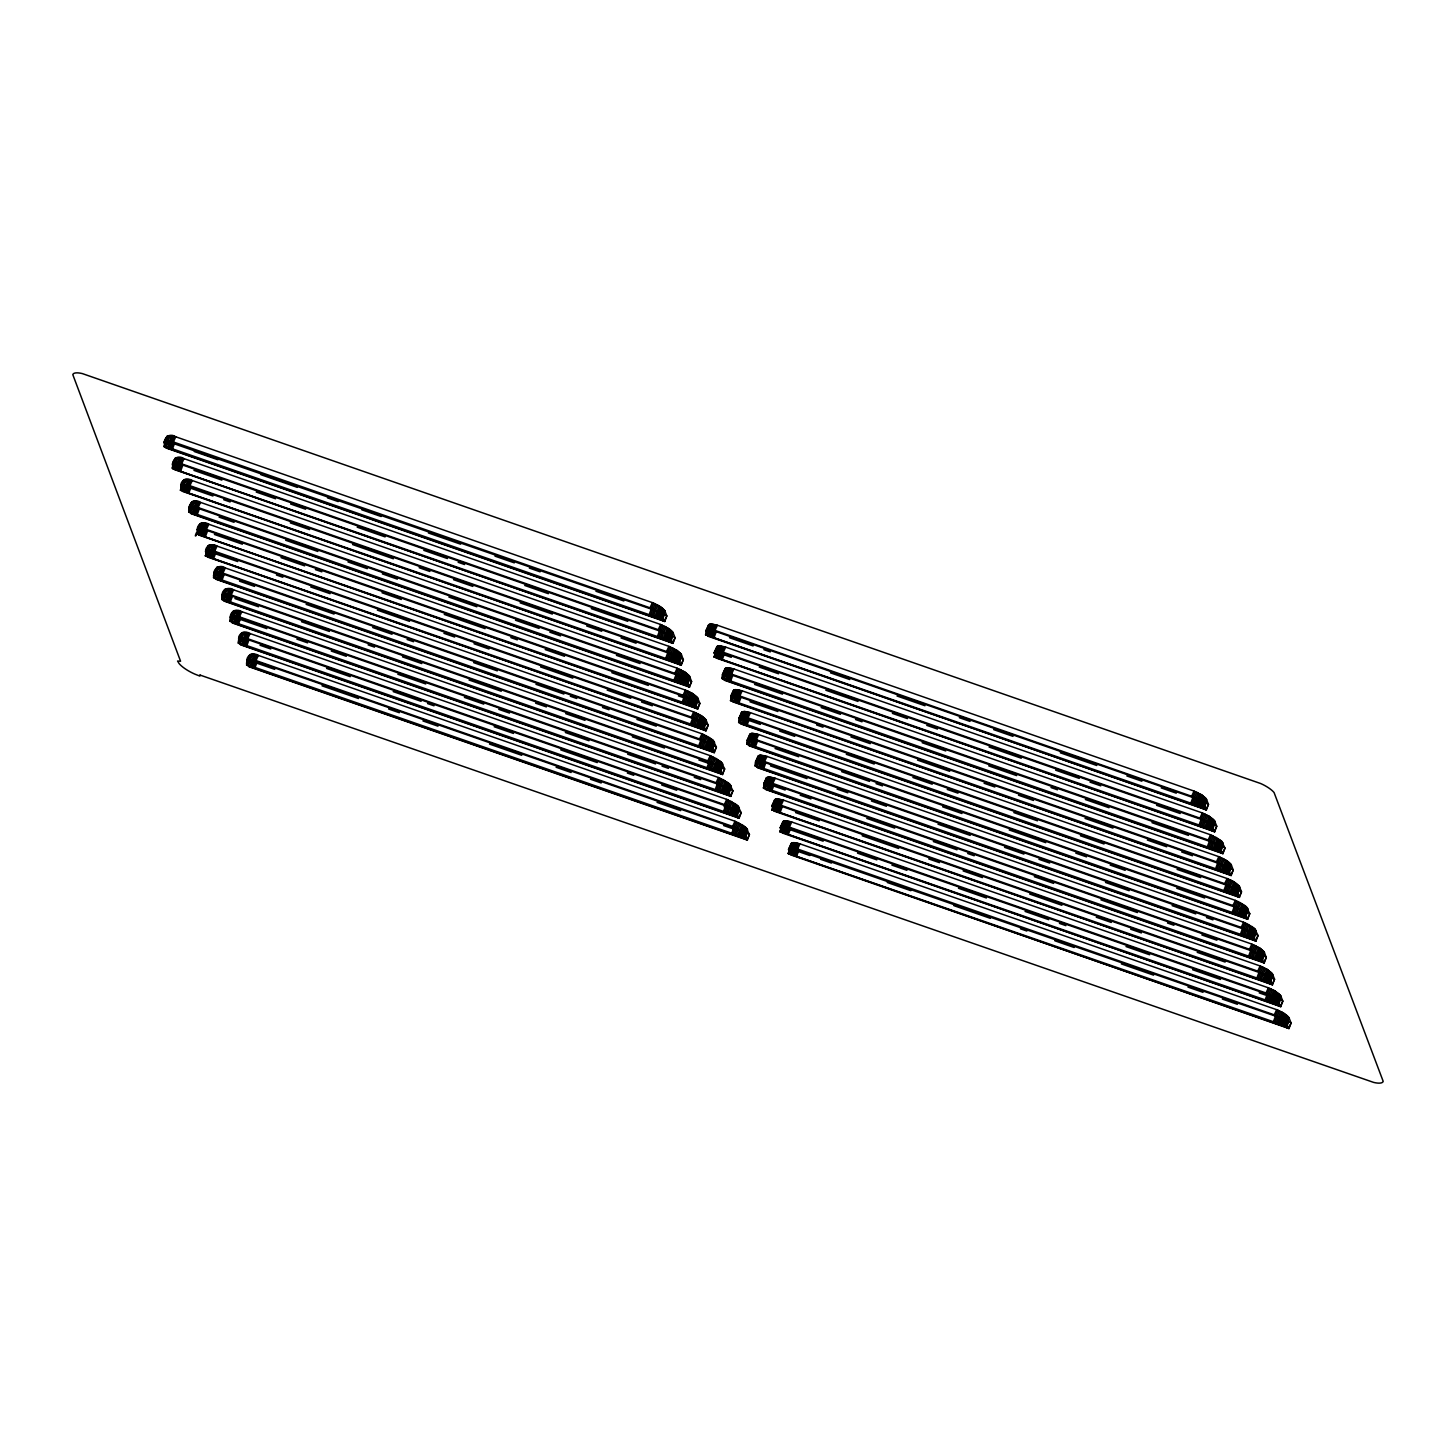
<?xml version="1.0" encoding="UTF-8"?>
<svg xmlns="http://www.w3.org/2000/svg" width="1456" height="1456" viewBox="0 0 1456 1456"><rect width="100%" height="100%" fill="white"/><g stroke="black" fill="none" stroke-linecap="round" stroke-linejoin="round"><path stroke-width="1.5" d="M661.333 619.437L663.408 613.831L666.83 615.906L664.446 621.075L166.111 447.702C160.542 440.913 168.441 431.613 175.757 436.8L652.397 602.638L660.514 606.697L664.664 610.501L666.83 615.906L664.755 621.512L656.183 617.271L658.258 611.666L654.108 610.1L166.13 441.004M681.281 665.228L180.398 490.181L665.683 658.403L681.281 665.228L683.355 659.641L681.19 654.217L677.022 650.432L668.923 646.355L192.265 480.535C186.787 476.749 178.56 481.081 181.399 488.124M685.339 684.666L680.971 682.846L683.046 677.258L678.896 675.675L199.363 508.817C194.758 503.594 183.784 508.635 191.209 513.731L689.525 687.105L691.6 681.499L689.452 676.075L685.285 672.29L677.186 668.213L200.528 502.393C193.211 497.188 185.331 506.488 190.9 513.295L689.216 686.65L691.6 681.499L687.414 679.06L685.339 684.666L689.525 687.105M714.314 752.679L215.998 579.306C208.572 574.228 219.547 569.169 224.151 574.41L703.667 741.268L707.816 742.833L705.741 748.439L714.314 752.679L716.388 747.074L713.003 740.212L701.974 733.806L225.316 567.967C218 562.762 210.119 572.081 215.688 578.869L714.004 752.242L716.388 747.074L712.202 744.635L710.128 750.24M722.576 774.537L224.26 601.164C216.889 596.432 227.864 591.081 232.414 596.268L711.929 763.126L718.5 765.674L716.425 771.261L722.576 774.537L724.651 768.932L721.266 762.07L710.219 755.664L233.579 589.826C228.101 586.04 219.856 590.39 222.695 597.433M730.839 796.396L232.523 623.022C225.098 617.945 236.054 612.885 240.677 618.127L720.192 784.984L726.762 787.532L724.688 793.12L730.839 796.396L732.914 790.79L729.529 783.929L718.481 777.522L241.842 611.684C236.345 607.898 228.119 612.248 230.958 619.291M739.102 818.254L240.786 644.881C233.415 640.167 244.39 634.798 248.94 639.985L728.455 806.842L732.605 808.408L730.53 814.013L739.102 818.254L741.177 812.648L737.792 805.787L726.744 799.38L250.086 633.56C244.608 629.775 236.382 634.106 239.221 641.15M747.365 840.112L249.031 666.757C241.623 661.661 252.58 656.62 257.184 661.843L736.718 828.701L743.288 831.249L741.213 836.854L747.365 840.112L749.44 834.525L746.036 827.645L735.007 821.239L258.349 655.418C252.871 651.633 244.644 655.983 247.484 663.008M248.557 659.459L246.665 665.21M1206.405 809.955L705.541 634.816L1190.808 803.13L1206.405 809.955L1208.48 804.349L1206.314 798.944L1202.165 795.158L1194.047 791.081L717.408 625.243L710.382 624.06L708.362 626.226M1222.931 853.689L724.597 680.316C717.189 675.22 728.146 670.179 732.75 675.402L1212.284 842.26L1217.689 844.334L1215.614 849.94L1222.931 853.689L1225.006 848.084L1221.602 841.204L1210.573 834.798L733.915 668.977L726.908 667.776L724.888 669.96M738.756 722.504L740.649 716.661L747.911 718.663L1225.934 884.957L1235.38 888.524L1233.287 894.13L1239.438 897.406L1241.513 891.8L1239.365 886.395L1233.996 881.808L1227.099 878.532L750.441 712.694L744.325 711.456L741.377 712.621L743.197 718.427L740.649 716.661L738.756 722.504L741.122 724.032L1239.438 897.406M1247.701 919.264L749.385 745.891C742.014 741.159 752.989 735.808 757.539 740.995L1237.054 907.852L1242.478 909.909L1240.403 915.515L1247.701 919.264L1249.776 913.658L1246.391 906.797L1235.361 900.39L758.703 734.552L751.678 733.351L749.658 735.535M1255.964 941.122L757.648 767.749C750.222 762.671 761.197 757.611 765.801 762.853L1245.317 929.711L1251.887 932.259L1249.812 937.846L1255.964 941.122L1258.039 935.516L1254.653 928.655L1243.624 922.249L766.966 756.41L759.941 755.227L757.921 757.393M757.175 760.378L759.723 762.143L758.521 758.976M763.526 788.078L765.437 782.236L772.699 784.238L1250.704 950.55L1260.15 954.117L1258.075 959.704L1264.227 962.98L1266.301 957.375L1264.136 951.969L1259.986 948.165L1251.869 944.107L775.229 778.268L769.114 777.031L766.165 778.196L767.985 784.02L765.437 782.236L763.526 788.078L765.911 789.607L1264.227 962.98M1272.489 984.838L771.625 809.7L1256.892 978.013L1272.489 984.838L1274.564 979.233L1272.398 973.827L1267.029 969.259L1260.132 965.965L783.492 800.145L776.467 798.944L774.446 801.128M1280.752 1006.697L779.888 831.558L1265.155 999.872L1280.752 1006.697L1282.827 1001.109L1280.661 995.686L1275.292 991.117L1268.394 987.823L791.736 822.003L784.729 820.802L782.709 822.986M779.87 831.649L781.963 825.952L790.59 828.428L1268.667 994.776L1276.675 997.833L1274.601 1003.439M1288.997 1028.573L788.133 853.416L1273.418 1021.73L1288.997 1028.573L1291.09 1022.967L1288.924 1017.544L1283.555 1012.976L1276.657 1009.681L799.999 843.861L793.884 842.624L790.954 843.77L792.756 849.594L790.226 847.811L1278.368 1017.143L1284.938 1019.691L1282.863 1025.297M166.694 436.727L166.712 437.783M671.671 635.69L675.093 637.764L672.69 642.933L174.374 469.56C168.805 462.771 176.704 453.471 184.02 458.658L660.66 624.497L668.759 628.555L672.927 632.359L675.093 637.764L673.018 643.37L172.318 468.468L657.42 636.545L673.018 643.37M174.957 458.585L174.975 459.641M183.219 480.444L180.853 486.668M191.482 502.302L189.098 508.526M197.907 531.84C195.086 524.815 203.312 520.465 208.79 524.251L685.448 690.089L692.346 693.365L697.715 697.934L699.863 703.357L697.788 708.963L197.106 534.061L682.209 702.12L697.788 708.963M199.727 524.16L197.361 530.403M206.17 553.717C203.349 546.673 211.575 542.324 217.053 546.109L693.711 711.948L701.81 716.006L705.978 719.81L708.126 725.215L706.051 730.821L205.187 555.755L690.472 723.978L706.051 730.821M207.99 546.036L205.624 552.261M224.515 589.753L222.149 595.977M232.778 611.611L230.412 617.835M249.304 655.327L246.919 661.552M706.524 632.85C703.83 627.481 712.494 629.247 715.005 630.412L1191.663 796.25L1202.692 802.656L1206.096 809.518L707.762 636.145M714.787 654.709C712.093 649.34 720.756 651.105 723.268 652.27L1199.926 818.108L1210.955 824.515L1214.34 831.376L716.024 658.003M723.05 676.567C720.338 671.216 729.019 672.963 731.531 674.128L1208.189 839.966L1219.218 846.373L1222.603 853.234L724.287 679.879M731.312 698.425C728.601 693.074 737.282 694.821 739.794 696.004L1216.452 861.825L1227.481 868.231L1230.866 875.111L732.55 701.737M739.557 720.301C736.863 714.932 745.545 716.68 748.056 717.863L1224.696 883.683L1235.744 890.089L1239.129 896.969L740.813 723.596M747.82 742.16C745.126 736.791 753.789 738.538 756.319 739.721L1232.959 905.541L1244.006 911.966L1247.392 918.827L749.076 745.454M756.083 764.018C753.389 758.649 762.052 760.396 764.582 761.579L1241.222 927.417L1252.269 933.824L1255.654 940.685L757.338 767.312M764.345 785.876C761.652 780.507 770.315 782.272 772.827 783.437L1249.485 949.276L1260.514 955.682L1263.917 962.543L765.601 789.17M772.608 807.734C769.915 802.365 778.578 804.131 781.089 805.295L1257.747 971.134L1268.777 977.54L1272.162 984.402L773.846 811.028M780.871 829.592C778.159 824.223 786.841 825.989 789.352 827.154L1266.01 992.992L1277.039 999.398L1280.425 1006.26L782.109 832.905M789.134 851.451C786.422 846.1 795.103 847.847 797.615 849.03L1274.273 1014.85L1285.302 1021.257L1288.687 1028.118L790.371 854.763M664.755 621.512L166.439 448.139L164.055 446.61L166.148 440.749M164.055 446.61L166.512 440.786M164.437 446.391L167.04 440.895M164.965 446.501L167.749 441.077M165.675 446.683L168.587 441.314M166.512 446.919L167.513 447.21L169.588 441.605M167.513 447.21L168.623 447.556L170.698 441.951M168.623 447.556L169.842 447.938L171.917 442.333M169.842 447.938L171.135 448.375L173.209 442.77M171.135 448.375L172.518 448.848L174.593 443.243M174.411 462.608C169.242 477.823 173.3 455.036 182.855 465.101L660.933 631.449L668.941 634.507L666.866 640.112M172.7 468.25L174.775 462.644M173.228 468.359L175.302 462.753M173.937 468.541L176.012 462.935M174.775 468.777L176.849 463.172M175.776 469.069L177.85 463.463M176.886 469.414L178.961 463.809M178.105 469.797L180.18 464.209M179.397 470.233L181.472 464.628M180.781 470.707L182.855 465.101M180.398 490.181L182.673 484.466L191.1 486.959L669.196 653.307L678.241 656.802L676.166 662.407M180.58 490.326L182.673 484.466M180.963 490.108L183.037 484.52M181.49 490.217L183.565 484.63M182.182 490.399L184.257 484.793M183.037 490.636L185.112 485.03M184.02 490.927L186.113 485.321M185.149 491.273L187.223 485.667M186.35 491.673L188.443 486.067M187.66 492.092L189.735 486.504M189.025 492.565L191.1 486.959M188.843 512.184L190.936 506.324M188.661 511.948L191.3 506.379M189.225 511.966L191.828 506.488M189.753 512.093L192.52 506.652M190.445 512.257L193.375 506.888M191.3 512.494L192.283 512.785L194.358 507.179M192.283 512.785L193.393 513.131L195.468 507.525M193.393 513.131L194.613 513.531L196.687 507.926M194.613 513.531L195.923 513.95L197.998 508.362M195.923 513.95L197.288 514.423L199.363 508.817M197.47 533.842L199.545 528.237L207.626 530.676L685.703 697.024L693.729 700.081L691.655 705.687M198.016 533.952L202.675 523.013M198.708 534.115L200.782 528.51M199.563 534.352L201.638 528.746M200.546 534.643L202.621 529.038M201.656 534.989L203.731 529.383M202.875 535.389L204.95 529.784M204.186 535.826L206.261 530.221M205.551 536.281L207.626 530.676M205.351 555.919L207.444 550.04L215.888 552.552L693.966 718.882L703.03 722.376L700.955 727.982M205.733 555.701L210.028 544.908M206.279 555.81L208.354 550.204M206.97 555.974L209.045 550.386M207.826 556.21L209.901 550.605M208.809 556.501L210.883 550.914M209.919 556.847L211.994 551.26M211.138 557.248L213.213 551.642M212.449 557.684L214.523 552.079M213.814 558.139L215.888 552.552M213.613 577.777L215.706 571.917M213.45 577.541L216.07 571.953M213.996 577.559L216.616 572.062M214.542 577.668L217.308 572.244M215.233 577.832L218.163 572.481M216.089 578.068L217.071 578.36L219.146 572.772M217.071 578.36L218.182 578.705L220.256 573.118M218.182 578.705L219.401 579.106L221.476 573.5M219.401 579.106L220.711 579.543L222.786 573.937M220.711 579.543L222.076 580.016L224.151 574.41M221.876 599.635L224.333 593.811M221.894 599.381L224.861 593.921M222.786 599.526L225.571 594.103M223.496 599.708L226.426 594.339M224.333 599.945L225.334 600.236L227.409 594.63M225.334 600.236L226.444 600.582L228.519 594.976M226.444 600.582L227.664 600.964L229.739 595.358M227.664 600.964L228.956 601.401L231.049 595.795M228.956 601.401L230.339 601.874L232.414 596.268M230.139 621.494L232.232 615.633M229.975 621.257L234.816 610.501M230.521 621.275L233.124 615.779M231.049 621.384L233.834 615.961M231.759 621.566L234.671 616.197M232.596 621.803L233.597 622.094L235.672 616.489M233.597 622.094L234.707 622.44L236.782 616.834M234.707 622.44L235.927 622.822L238.001 617.217M235.927 622.822L237.219 623.259L239.294 617.653M237.219 623.259L238.602 623.732L240.677 618.127M238.402 643.352L240.495 637.491M238.238 643.115L240.859 637.528M238.784 643.133L241.387 637.655M239.312 643.243L242.096 637.819M240.003 643.425L242.934 638.056M240.859 643.661L241.86 643.952L243.935 638.347M241.86 643.952L242.97 644.298L245.045 638.693M242.97 644.298L244.189 644.68L246.264 639.093M244.189 644.68L245.482 645.117L247.556 639.512M245.482 645.117L246.865 645.59L248.94 639.985M246.483 664.973L249.122 659.404M247.047 664.992L249.649 659.513M247.575 665.101L250.341 659.677M248.266 665.283L251.196 659.914M249.122 665.519L250.104 665.811L252.179 660.205M250.104 665.811L251.233 666.156L253.308 660.551M251.233 666.156L252.434 666.557L254.527 660.951M252.434 666.557L253.744 666.975L255.819 661.388M253.744 666.975L255.109 667.449L257.184 661.843M172.518 448.848L649.158 614.669L651.232 609.081M649.158 614.669L650.595 615.178L652.67 609.573M650.595 615.178L652.033 615.706L654.108 610.1M656.183 617.271L653.453 616.234L655.528 610.628M654.854 616.762L659.295 605.933M657.439 617.763L659.513 612.175L660.678 612.648L661.734 613.085L659.641 618.691M658.603 618.236L660.678 612.648M660.569 619.073L662.644 613.486M661.934 619.728L664.009 614.141M662.371 619.983L664.446 614.377M657.42 636.545L659.495 630.939M658.858 637.036L660.933 631.449M660.296 637.564L662.371 631.959M661.716 638.092L663.79 632.486M663.117 638.62L667.558 627.791M664.446 639.129L666.52 633.524M665.701 639.639L667.776 634.033M667.904 640.549L669.978 634.943M668.814 640.949L670.907 635.344M669.596 641.295L670.979 637.564M670.197 641.605L672.272 635.999M670.634 641.841L672.708 636.236M665.683 658.403L667.758 652.798M667.121 658.895L669.196 653.307M668.559 659.422L670.634 653.817M669.978 659.95L672.053 654.345M671.362 660.478L673.455 654.872M672.708 660.988L674.783 655.4M673.964 661.497L676.039 655.892M675.129 661.97L677.204 656.365M677.076 662.808L679.916 657.548M677.841 663.153L679.224 659.422M678.46 663.463L680.534 657.857L683.355 659.641L680.953 664.791L182.637 491.418M678.896 663.699L680.971 658.094M197.288 514.423L673.946 680.261L676.021 674.656M673.946 680.261L675.366 680.771L677.44 675.165M675.366 680.771L676.803 681.281L678.896 675.675M680.971 682.846L678.241 681.808L680.316 676.203M679.624 682.336L681.699 676.731M682.227 683.355L684.302 677.75L685.467 678.223L686.504 678.66L684.429 684.265M683.392 683.829L685.467 678.223M686.104 685.012L688.178 679.406M686.722 685.321L688.797 679.715M705.523 634.907L707.798 629.192L716.243 631.686L1194.32 798.034L1202.328 801.091L1200.254 806.697M687.159 685.558L689.234 679.952M705.705 635.053L707.798 629.192M706.087 634.834L708.162 629.229M706.615 634.943L708.69 629.338M682.209 702.12L684.284 696.514M707.325 635.125L709.4 629.52M708.162 635.362L710.237 629.756M683.628 702.629L685.703 697.024M709.163 635.653L711.238 630.048M685.066 703.139L687.141 697.551M710.273 635.999L712.348 630.393M686.504 703.667L688.579 698.079M711.493 636.381L713.567 630.794M687.887 704.194L689.962 698.589M712.785 636.818L714.86 631.212M714.168 637.291L716.243 631.686M689.234 704.722L691.309 699.117M690.49 705.214L692.565 699.608M692.692 706.124L694.767 700.518M693.602 706.524L695.677 700.918L699.863 703.357L697.479 708.526L199.163 535.153M694.366 706.87L695.75 703.139M694.985 707.179L697.06 701.574M713.968 656.911L718.645 645.918L725.67 647.119L1202.31 812.939L1209.208 816.234L1214.577 820.802L1216.743 826.225L1214.668 831.813L713.804 656.674L1199.071 824.988L1214.668 831.813M695.422 707.416L697.497 701.828M714.35 656.692L716.425 651.105L724.506 653.544L1202.583 819.892L1210.591 822.949L1208.516 828.555M714.878 656.802L716.953 651.214M690.472 723.978L692.546 718.372M715.569 656.984L717.662 651.378M716.425 657.22L718.5 651.615M691.891 724.487L693.966 718.882M717.426 657.511L719.501 651.906M693.329 724.997L695.404 719.41M718.536 657.857L720.611 652.252M694.767 725.525L696.842 719.937M719.755 658.258L721.83 652.652M696.15 726.053L700.609 715.224M721.048 658.676L723.122 653.089M697.479 726.58L699.572 720.975M722.431 659.149L724.506 653.544M698.753 727.072L700.827 721.466M699.899 727.545L701.974 721.939M701.865 728.382L704.704 723.141M702.629 728.746L704.012 724.997M703.23 729.037L705.305 723.432L708.126 725.215L705.741 730.384L207.425 557.011M703.685 729.274L705.76 723.687M722.231 678.769L724.324 672.909M722.049 678.532L726.908 667.776M722.613 678.551L725.215 673.072M222.076 580.016L698.734 745.836L700.809 740.23M723.141 678.678L725.907 673.236M723.832 678.842L726.762 673.473M698.734 745.836L700.154 746.346L702.229 740.74M724.688 679.078L725.67 679.37L727.745 673.764M700.154 746.346L701.592 746.873L703.667 741.268M725.67 679.37L726.799 679.715L728.874 674.11M705.741 748.439L703.011 747.401L705.104 741.796M726.799 679.715L728 680.116L730.093 674.51M704.413 747.911L708.854 737.1M728 680.116L729.31 680.534L731.385 674.947M729.31 680.534L730.675 681.008L732.75 675.402M706.997 748.93L709.09 743.324L710.237 743.798L711.292 744.253L709.218 749.84M708.162 749.403L710.237 743.798M710.892 750.604L712.967 744.999M711.493 750.896L713.567 745.29M1231.175 875.547L730.493 700.645L732.586 694.767L739.648 696.805L1217.671 863.099L1227.117 866.666L1225.042 872.271L1231.175 875.547L1233.25 869.942L1231.103 864.518L1226.935 860.733L1218.836 856.674L742.178 690.836L735.171 689.634L733.151 691.818M711.929 751.15L714.004 745.545M730.493 700.645L732.95 694.821M730.857 700.427L733.478 694.931M230.339 601.874L706.979 767.694L709.054 762.107M731.403 700.536L734.17 695.094M732.095 700.7L735.025 695.331M706.979 767.694L708.417 768.204L710.492 762.598M732.95 700.937L733.933 701.228L736.008 695.622M708.417 768.204L709.855 768.732L711.929 763.126M733.933 701.228L735.043 701.574L737.118 695.968M716.425 771.261L711.274 769.259L713.349 763.654M735.043 701.574L736.263 701.974L738.338 696.368M736.263 701.974L737.573 702.411L739.648 696.805M712.676 769.787L717.116 758.958M714.004 770.297L716.079 764.691M737.573 702.411L738.938 702.866L741.013 697.278M715.26 770.788L717.335 765.201M717.48 771.698L719.555 766.111M718.39 772.099L720.465 766.511L724.651 768.932L722.267 774.101L223.951 600.727M719.155 772.463L720.538 768.732M719.755 772.754L721.83 767.166M720.192 773.009L722.267 767.403M738.574 722.249L741.195 716.68M739.12 722.285L741.741 716.789M238.602 623.732L715.242 789.571L717.317 783.965M739.666 722.394L742.433 716.971M740.358 722.558L743.288 717.189M715.242 789.571L716.68 790.062L718.754 784.456M741.213 722.795L742.196 723.086L744.271 717.499M716.68 790.062L718.117 790.59L720.192 784.984M742.196 723.086L743.306 723.432L745.381 717.844M724.688 793.12L719.537 791.118L721.612 785.512M743.306 723.432L744.526 723.832L746.6 718.227M720.938 791.645L725.379 780.816M744.526 723.832L745.836 724.269L747.911 718.663M722.267 792.155L724.342 786.549M745.836 724.269L747.201 724.724L749.276 719.137M723.523 792.665L725.598 787.059M725.725 793.575L727.8 787.969M726.653 793.975L729.492 788.715M727.418 794.321L728.801 790.59M728.018 794.612L730.093 789.025L732.914 790.79L730.53 795.959L232.196 622.586M728.455 794.867L730.53 789.261M747.001 744.362L749.094 738.501M746.837 744.125L751.678 733.351M747.383 744.143L750.004 738.647M246.865 645.59L723.505 811.429L725.579 805.823M747.929 744.253L750.695 738.829M748.621 744.435L751.551 739.066M723.505 811.429L724.942 811.92L727.017 806.333M749.476 744.653L750.459 744.962L752.534 739.357M724.942 811.92L726.38 812.448L728.455 806.842M750.459 744.962L751.569 745.29L753.644 739.703M730.53 814.013L727.8 812.976L729.875 807.37M751.569 745.29L752.788 745.69L754.863 740.085M729.201 813.504L733.642 802.675M752.788 745.69L754.099 746.127L756.174 740.522M754.099 746.127L755.464 746.6L757.539 740.995M731.786 814.523L733.86 808.917L735.025 809.39L736.063 809.827L733.988 815.433M732.95 814.996L735.025 809.39M734.898 815.833L736.991 810.228L741.177 812.648L738.774 817.817L240.458 644.444M735.68 816.179L737.755 810.573M736.281 816.488L738.356 810.883M755.264 766.22L757.357 760.36M736.718 816.725L738.793 811.119M755.1 765.983L757.721 760.396M755.646 766.002L758.267 760.505M255.109 667.449L731.767 833.287L733.842 827.681M756.174 766.111L758.958 760.687M756.883 766.293L759.814 760.924M731.767 833.287L733.187 833.797L735.28 828.191M757.739 766.529L758.722 766.821L760.796 761.215M733.187 833.797L734.643 834.306L736.718 828.701M758.722 766.821L759.832 767.166L761.907 761.561M741.213 836.854L736.063 834.834L738.137 829.228M759.832 767.166L761.051 767.549L763.126 761.943M737.446 835.362L741.905 824.533M761.051 767.549L762.362 767.985L764.436 762.38M738.793 835.871L740.867 830.284M762.362 767.985L763.727 768.459L765.801 762.853M740.048 836.381L742.123 830.775M742.251 837.291L744.325 831.685M743.161 837.691L745.235 832.086L749.44 834.525L747.037 839.675L248.721 666.32M743.925 838.037L745.308 834.306M744.544 838.347L746.619 832.741M744.981 838.583L747.055 832.978M763.363 787.842L765.983 782.254M763.909 787.86L766.511 782.363M764.436 787.969L767.221 782.545M765.146 788.151L768.058 782.782M765.983 788.388L766.984 788.679L769.059 783.073M766.984 788.679L768.095 789.025L770.169 783.419M768.095 789.025L769.314 789.407L771.389 783.801M769.314 789.407L770.606 789.844L772.699 784.238M770.606 789.844L771.989 790.317L774.064 784.711M771.789 809.936L773.882 804.076L782.327 806.569L1260.405 972.917L1267.248 975.502L1265.173 981.107M772.171 809.718L776.467 798.944M772.699 809.827L774.774 804.24M773.409 810.009L775.484 804.404M774.246 810.246L776.321 804.64M775.247 810.537L777.322 804.931M776.357 810.883L778.432 805.277M777.577 811.265L779.652 805.678M778.869 811.702L780.944 806.096M780.252 812.175L782.327 806.569M780.052 831.795L782.145 825.934M780.434 831.576L782.509 825.989M780.962 831.685L783.037 826.098M781.654 831.867L783.747 826.262M782.509 832.104L784.584 826.498M783.51 832.395L785.585 826.79M784.62 832.741L786.695 827.135M785.84 833.141L787.914 827.536M787.132 833.56L789.207 827.973M788.497 834.033L790.59 828.428M788.133 853.507L790.408 847.792M788.315 853.653L790.772 847.847M789.225 853.562L791.3 847.956M789.916 853.726L791.991 848.12M790.772 853.962L792.847 848.357M791.755 854.253L793.829 848.648M792.865 854.599L794.958 848.994M794.084 855L796.159 849.394M795.395 855.436L797.469 849.831M796.76 855.891L798.834 850.286M1190.808 803.13L1192.883 797.524M1192.246 803.621L1194.32 798.034M1193.683 804.149L1195.758 798.543M1195.103 804.677L1197.178 799.071M1196.504 805.204L1198.579 799.599M1197.833 805.714L1199.908 800.108M1199.089 806.224L1201.164 800.618M1201.291 807.134L1203.366 801.528M1202.219 807.534L1203.602 803.785M1202.984 807.88L1205.058 802.274L1208.48 804.349L1206.096 809.518M1203.584 808.189L1205.659 802.584M1204.021 808.426L1206.096 802.82M1199.071 824.988L1201.145 819.382M1200.508 825.479L1202.583 819.892M1201.946 826.007L1204.021 820.401M1203.366 826.535L1205.441 820.929M1204.767 827.063L1209.208 816.234M1206.096 827.572L1208.171 821.985M1207.352 828.082L1209.426 822.476M1209.554 828.992L1211.629 823.386L1213.321 824.132L1211.246 829.738M1210.464 829.392L1212.557 823.787M1211.847 830.047L1213.922 824.442L1216.743 826.225L1214.34 831.376M1212.284 830.284L1214.359 824.678M730.675 681.008L1207.333 846.846L1209.408 841.24M1207.333 846.846L1208.771 847.356L1210.846 841.75M1208.771 847.356L1210.209 847.865L1212.284 842.26M1215.614 849.94L1211.629 848.393L1213.703 842.787M1213.012 848.921L1217.471 838.092M1214.359 849.43L1216.433 843.843M1216.779 850.413L1218.854 844.808M1217.817 850.85L1219.891 845.244L1221.566 845.991L1219.491 851.596M1218.727 851.25L1220.801 845.645M1220.11 851.906L1222.185 846.3L1225.006 848.084L1222.603 853.234M1220.547 852.142L1222.621 846.537M738.938 702.866L1215.596 868.704L1217.671 863.099M1215.596 868.704L1217.016 869.214L1219.091 863.608M1217.016 869.214L1218.454 869.723L1220.547 864.136M1225.042 872.271L1219.891 870.251L1221.966 864.664M1221.275 870.779L1225.734 859.95M1222.621 871.307L1224.696 865.701M1223.877 871.798L1225.952 866.193M1226.079 872.708L1228.154 867.103M1226.989 873.109L1228.373 869.378M1227.754 873.454L1229.829 867.867M1228.373 873.764L1230.447 868.158L1233.25 869.942L1230.866 875.111M1228.809 874L1230.884 868.413M747.201 724.724L1223.859 890.562L1225.934 884.957M1223.859 890.562L1225.279 891.072L1227.353 885.466M1225.279 891.072L1226.716 891.582L1228.791 885.994M1233.287 894.13L1228.154 892.109L1230.229 886.522M1229.537 892.637L1233.996 881.808M1230.884 893.165L1232.959 887.559M1232.14 893.656L1234.215 888.051M1234.342 894.566L1236.417 888.961L1238.091 889.725L1236.017 895.331M1235.252 894.967L1237.327 889.361M1236.635 895.622L1238.71 890.016L1241.513 891.8L1239.129 896.969M1237.072 895.859L1239.147 890.271M755.464 746.6L1232.122 912.421L1234.197 906.815M1232.122 912.421L1233.541 912.93L1235.616 907.325M1233.541 912.93L1234.979 913.458L1237.054 907.852M1240.403 915.515L1236.417 913.986L1238.492 908.38M1237.8 914.514L1242.259 903.685M1239.129 915.023L1241.222 909.418M1241.549 915.988L1243.624 910.382M1242.605 916.425L1244.68 910.837L1246.354 911.583L1244.279 917.189M1243.515 916.825L1245.59 911.219M1244.88 917.48L1246.955 911.875L1249.776 913.658L1247.392 918.827M1245.317 917.735L1247.41 912.129M763.727 768.459L1240.385 934.279L1242.459 928.691M1240.385 934.279L1241.804 934.788L1243.879 929.183M1241.804 934.788L1243.242 935.316L1245.317 929.711M1249.812 937.846L1244.662 935.844L1246.755 930.238M1246.063 936.372L1250.504 925.543M1247.392 936.881L1251.723 926.307M1248.647 937.373L1250.74 931.785M1250.868 938.283L1252.943 932.695M1251.778 938.683L1253.161 934.952M1252.542 939.047L1254.617 933.442M1253.143 939.338L1255.218 933.751L1258.039 935.516L1255.654 940.685M1253.58 939.593L1255.654 933.988M771.989 790.317L1248.629 956.155L1250.704 950.55M1248.629 956.155L1250.067 956.647L1252.142 951.041M1250.067 956.647L1251.505 957.174L1253.58 951.569M1258.075 959.704L1252.924 957.702L1254.999 952.097M1254.326 958.23L1258.767 947.401M1255.654 958.74L1257.729 953.134M1256.91 959.249L1258.985 953.644M1259.131 960.159L1261.205 954.554L1262.88 955.3L1260.805 960.905M1260.041 960.56L1262.115 954.954M1261.406 961.197L1263.48 955.609L1266.301 957.375L1263.917 962.543M1261.842 961.451L1263.917 955.846M1256.892 978.013L1258.967 972.408M1258.33 978.505L1260.405 972.917M1259.768 979.033L1261.842 973.427M1261.187 979.56L1263.262 973.955M1262.589 980.088L1267.029 969.259M1263.917 980.598L1265.992 974.992M1266.338 981.581L1268.413 975.975M1267.375 982.017L1269.45 976.412L1271.143 977.158L1269.068 982.764M1268.303 982.418L1270.378 976.812M1269.668 983.073L1271.743 977.467L1274.564 979.233L1272.162 984.402M1270.105 983.31L1272.18 977.704M1265.155 999.872L1267.23 994.266M1266.593 1000.381L1268.667 994.776M1268.03 1000.891L1270.105 995.285M1269.45 1001.419L1271.525 995.813M1270.851 1001.946L1272.926 996.341M1272.18 1002.456L1274.255 996.869M1273.436 1002.966L1275.511 997.36M1275.638 1003.876L1277.713 998.27M1276.548 1004.276L1278.623 998.67M1277.312 1004.622L1279.405 999.016M1277.931 1004.931L1280.006 999.326L1282.827 1001.109L1280.425 1006.26M1278.368 1005.168L1280.443 999.562M1273.418 1021.73L1275.492 1016.124M1274.837 1022.239L1276.93 1016.634M1276.293 1022.749L1278.368 1017.143M1277.713 1023.277L1279.788 1017.671M1279.096 1023.805L1281.171 1018.199M1280.443 1024.332L1282.518 1018.727M1281.699 1024.824L1283.773 1019.218M1283.901 1025.734L1285.976 1020.128L1287.65 1020.893L1285.575 1026.48M1284.811 1026.134L1286.886 1020.529M1286.194 1026.789L1288.269 1021.184L1291.09 1022.967L1288.687 1028.118M1286.631 1027.026L1288.706 1021.42M164.219 442.387L166.949 436.309M164.328 442.952L167.385 435.981M164.31 441.896L167.986 435.744M165.584 440.913L168.732 435.617M166.348 440.768L169.624 435.562M167.24 440.731L170.661 435.635M168.277 440.786L169.424 440.95L171.808 435.781M169.424 440.95L170.661 441.204L173.046 436.036M170.661 441.204L171.99 441.532L174.374 436.381M171.99 441.532L173.355 441.969L175.757 436.8M172.481 464.246L175.211 458.167M172.591 464.81L175.648 457.839M172.572 463.754L176.231 457.603M173.846 462.771L176.995 457.475M174.611 462.626L177.887 457.439M175.503 462.589L178.924 457.493M176.54 462.644L177.687 462.808L180.071 457.639M177.687 462.808L178.924 463.063L181.308 457.894M178.924 463.063L180.253 463.408L182.637 458.24M180.253 463.408L181.618 463.827L184.02 458.658M180.744 486.104L183.893 479.697M180.817 485.612L184.493 479.479M182.109 484.63L185.258 479.333M182.855 484.502L186.15 479.297M183.765 484.448L187.187 479.352M184.803 484.52L185.949 484.666L188.334 479.497M185.949 484.666L187.187 484.921L189.571 479.752M187.187 484.921L188.497 485.267L190.9 480.098M188.497 485.267L189.881 485.685L192.265 480.535M189.007 507.962L192.156 501.574M189.08 507.471L192.756 501.337M190.372 506.488L193.521 501.192M191.118 506.36L194.412 501.155M192.028 506.306L195.45 501.21M193.047 506.379L194.194 506.524L196.596 501.374M194.194 506.524L195.45 506.779L197.834 501.61M195.45 506.779L196.76 507.125L199.163 501.956M196.76 507.125L198.143 507.543L200.528 502.393M197.27 529.82L200.418 523.432M197.343 529.329L201.019 523.195M201.765 523.05C189.935 553.28 196.396 519.828 206.406 529.42L683.046 695.24L694.093 701.646L697.479 708.526M201.31 528.237L203.713 523.068M202.457 528.382L204.859 523.232M203.713 528.637L206.097 523.468M205.023 528.983L207.407 523.814M206.406 529.42L208.79 524.251M205.533 551.697L208.681 545.29M205.605 551.187L209.282 545.054M206.898 550.222L208.536 550.04L210.938 544.872M208.536 550.04L211.957 544.926M209.573 550.095L210.72 550.241L213.104 545.09M210.72 550.241L211.957 550.495L214.36 545.345M211.957 550.495L213.286 550.841L215.67 545.672M213.286 550.841L214.669 551.278L217.053 546.109M213.795 573.555L216.944 567.148M213.886 574.119L216.271 568.95M213.868 573.045L217.545 566.912M215.142 572.081L218.291 566.766M215.907 571.935L219.201 566.73M216.798 571.899L220.22 566.784M217.836 571.953L218.982 572.117L221.367 566.948M218.982 572.117L220.22 572.354L222.622 567.203M220.22 572.354L221.549 572.699L223.933 567.549M221.549 572.699L222.932 573.136L225.316 567.967M222.04 595.413L225.207 589.007M222.131 594.922L225.807 588.77M223.405 593.939L226.554 588.643M224.169 593.793L227.464 588.588M225.061 593.757L228.483 588.643M226.099 593.811L227.245 593.975L229.629 588.806M227.245 593.975L228.483 594.23L230.885 589.061M228.483 594.23L229.811 594.558L232.196 589.407M229.811 594.558L231.176 594.994L233.579 589.826M230.303 617.271L233.47 610.865M230.394 616.78L234.052 610.628M231.668 615.797L233.324 615.615L235.708 610.446M233.324 615.615L236.746 610.519M234.361 615.67L235.508 615.833L237.892 610.665M235.508 615.833L236.746 616.088L239.13 610.919M236.746 616.088L238.074 616.434L240.458 611.265M238.074 616.434L239.439 616.853L241.842 611.684M238.566 639.129L241.732 632.723M238.675 639.694L241.059 634.543M238.638 638.638L242.315 632.486M239.931 637.655L243.079 632.359M240.677 637.528L243.971 632.323M241.587 637.473L245.008 632.377M242.624 637.528L243.771 637.692L246.155 632.523M243.771 637.692L245.008 637.946L247.393 632.778M245.008 637.946L246.337 638.292L248.721 633.123M246.337 638.292L247.702 638.711L250.086 633.56M246.828 660.988L249.977 654.599M246.901 660.496L250.578 654.363M248.193 659.513L251.342 654.217M248.94 659.386L252.234 654.181M249.85 659.331L253.271 654.235M250.869 659.404L252.015 659.55L254.418 654.381M252.015 659.55L253.271 659.805L255.655 654.636M253.271 659.805L254.582 660.15L256.984 654.982M254.582 660.15L255.965 660.569L258.349 655.418M173.355 441.969L650.013 607.807L652.397 602.638M650.013 607.807L651.433 608.353L653.817 603.184M651.433 608.353L652.852 608.954L655.255 603.785M664.446 621.075L661.752 614.96L654.254 609.627L656.656 604.458M655.619 610.337L658.003 605.186M658.112 611.866L660.514 606.697M659.222 612.648L661.606 607.498M660.205 613.431L662.589 608.28M661.042 614.214L663.445 609.045M661.752 614.96L664.136 609.791M662.28 615.67L664.664 610.501M662.644 616.325L665.028 611.156M181.618 463.827L658.276 629.665L660.66 624.497M658.276 629.665L659.695 630.211L662.08 625.043M659.695 630.211L661.115 630.812L663.499 625.661M672.69 642.933L669.997 636.818L662.516 631.485L664.901 626.317M663.881 632.195L666.266 627.045M666.375 633.724L668.759 628.555M667.485 634.507L669.869 629.356M668.468 635.289L670.852 630.139M669.305 636.072L671.707 630.903M669.997 636.818L672.399 631.649M670.543 637.528L672.927 632.359M670.907 638.183L673.291 633.014M189.881 485.685L666.539 651.524L668.923 646.355M666.539 651.524L667.958 652.07L670.342 646.901M667.958 652.07L669.378 652.67L671.762 647.52M680.953 664.791L678.259 658.676L670.779 653.344L673.163 648.193M672.144 654.072L674.528 648.903M673.436 654.818L675.821 649.649M674.638 655.582L677.022 650.432M675.748 656.383L678.132 651.214M676.731 657.166L679.115 651.997M677.568 657.93L679.952 652.761M678.259 658.676L680.662 653.507M678.805 659.386L681.19 654.217M679.169 660.041L681.554 654.872M198.143 507.543L674.801 673.382L677.186 668.213M674.801 673.382L676.221 673.928L678.605 668.759M676.221 673.928L677.641 674.547L680.025 669.378M689.216 686.65L686.522 680.534L679.042 675.202L681.426 670.051M680.389 675.93L682.791 670.761M681.681 676.676L684.083 671.507M682.9 677.44L685.285 672.29M705.869 630.83L708.599 624.751M684.011 678.241L686.395 673.072M705.978 631.394L709.036 624.424M707.234 629.356L709.618 624.187M707.998 629.21L710.382 624.06M684.993 679.024L687.378 673.855M708.89 629.174L711.274 624.023M685.831 679.788L688.215 674.619M709.927 629.229L712.312 624.078M686.522 680.534L688.925 675.366M687.068 681.244L689.452 676.075M711.074 629.392L713.458 624.224M687.414 681.899L689.816 676.749M712.312 629.647L714.696 624.478M683.046 695.24L685.448 690.089M713.64 629.993L716.024 624.824M684.484 695.786L686.868 690.617M715.005 630.412L717.408 625.243M685.903 696.405L688.288 691.236M687.305 697.06L689.689 691.909M688.652 697.788L691.054 692.619M689.944 698.534L692.346 693.365M691.163 699.317L693.547 694.148M714.132 652.688L716.862 646.61L718.645 645.918M692.255 700.099L694.658 694.931M714.241 653.253L717.298 646.282M715.497 651.214L717.881 646.064M693.238 700.882L695.64 695.713M717.153 651.032L719.537 645.882M694.093 701.646L696.478 696.496M718.19 651.105L720.574 645.936M694.785 702.393L697.169 697.242M695.313 703.102L697.715 697.934M719.337 651.251L721.721 646.082M695.677 703.758L698.079 698.607M720.574 651.505L722.959 646.337M214.669 551.278L691.309 717.098L693.711 711.948M721.903 651.851L724.287 646.682M691.309 717.098L692.728 717.644L695.131 712.494M723.268 652.27L725.67 647.119M692.728 717.644L694.166 718.263L696.55 713.094M705.741 730.384L703.048 724.251L695.568 718.936L697.952 713.768M696.914 719.646L699.317 714.477M699.426 721.175L701.81 716.006M722.394 674.547L725.124 668.486M700.518 721.958L702.92 716.789M722.504 675.111L725.543 668.158M723.759 673.072L726.144 667.922M701.501 722.74L703.903 717.571M725.416 672.89L727.8 667.74M702.356 723.505L704.74 718.354M726.453 672.963L728.837 667.794M703.048 724.251L705.432 719.1M703.576 724.961L705.978 719.81M727.581 673.109L729.984 667.958M703.94 725.634L706.342 720.465M728.837 673.364L731.221 668.195M222.932 573.136L699.572 738.956L701.974 733.806M730.148 673.709L732.55 668.541M699.572 738.956L700.991 739.502L703.394 734.352M731.531 674.128L733.915 668.977M700.991 739.502L702.411 740.121L704.813 734.952M714.004 752.242L711.311 746.127L703.812 740.795L706.215 735.626M705.177 741.504L707.561 736.336M707.671 743.033L710.073 737.864M730.657 696.405L733.387 690.344M708.781 743.816L711.165 738.647M730.748 696.987L733.806 690.017M732.022 694.949L734.406 689.78M732.768 694.803L735.171 689.634M709.764 744.598L712.148 739.43M733.678 694.767L736.063 689.598M710.619 745.381L713.003 740.212M734.698 694.821L737.1 689.653M711.311 746.127L713.695 740.958M711.838 746.819L714.223 741.668M735.844 694.967L738.247 689.816M712.202 747.492L714.587 742.323M737.1 695.222L739.484 690.053M231.176 594.994L707.834 760.833L710.219 755.664M738.41 695.568L740.813 690.399M707.834 760.833L709.254 761.379L711.638 756.21M739.794 696.004L742.178 690.836M709.254 761.379L710.674 761.979L713.076 756.811M722.267 774.101L719.573 767.985L712.075 762.653L714.477 757.484M713.44 763.363L715.824 758.194M715.933 764.891L718.336 759.723M738.92 718.281L741.65 712.202M717.044 765.674L719.428 760.505M739.011 718.845L742.069 711.875M740.285 716.807L742.669 711.638M741.031 716.661L743.415 711.493M718.026 766.457L720.411 761.306M741.941 716.625L744.325 711.456M718.864 767.239L721.266 762.07M742.96 716.68L745.363 711.511M719.573 767.985L721.958 762.817M720.101 768.695L722.485 763.526M744.107 716.825L746.509 711.675M720.465 769.35L722.849 764.182M745.363 717.08L747.747 711.929M239.439 616.853L716.097 782.691L718.481 777.522M746.673 717.426L749.057 712.257M716.097 782.691L717.517 783.237L719.901 778.068M748.056 717.863L750.441 712.694M717.517 783.237L718.936 783.838L721.339 778.687M730.53 795.959L727.836 789.844L720.338 784.511L722.74 779.342M721.703 785.221L724.087 780.07M724.196 786.75L726.599 781.581M747.183 740.139L749.895 734.061M725.306 787.532L727.691 782.382M747.274 740.704L750.331 733.733M748.548 738.665L750.932 733.496M726.289 788.315L728.673 783.164M750.186 738.483L752.588 733.314M727.126 789.097L729.529 783.929M751.223 738.538L753.607 733.369M727.836 789.844L730.22 784.675M728.364 790.553L730.748 785.385M752.37 738.702L754.754 733.533M728.728 791.209L731.112 786.04M753.607 738.938L756.01 733.788M247.702 638.711L724.36 804.549L726.744 799.38M754.936 739.284L757.32 734.133M724.36 804.549L725.78 805.095L728.164 799.926M756.319 739.721L758.703 734.552M725.78 805.095L727.199 805.696L729.583 800.545M738.774 817.817L736.081 811.702L728.601 806.369L730.985 801.2M729.966 807.079L732.35 801.928M732.459 808.608L734.843 803.457M755.427 761.998L758.157 755.919M733.569 809.39L735.953 804.24M755.537 762.562L758.594 755.591M756.792 760.523L759.195 755.355M757.557 760.378L759.941 755.227M734.552 810.191L736.936 805.022M758.449 760.341L760.851 755.173M735.389 810.956L737.792 805.787M759.486 760.396L761.87 755.227M736.081 811.702L738.483 806.533M736.627 812.412L739.011 807.243M760.633 760.56L763.017 755.391M736.991 813.067L739.375 807.898M761.87 760.815L764.273 755.646M255.965 660.569L732.623 826.407L735.007 821.239M763.199 761.142L765.583 755.992M732.623 826.407L734.042 826.953L736.427 821.785M764.582 761.579L766.966 756.41M734.042 826.953L735.462 827.572L737.846 822.403M747.037 839.675L744.344 833.56L736.863 828.227L739.248 823.077M738.228 828.955L740.613 823.787M740.722 830.466L743.106 825.315M741.832 831.267L744.216 826.098M763.69 783.856L766.42 777.777M763.799 784.42L766.857 777.449M765.055 782.382L767.458 777.213M765.82 782.236L768.204 777.085M742.815 832.049L745.199 826.881M766.711 782.2L769.114 777.031M743.652 832.814L746.036 827.645M767.749 782.254L770.133 777.104M744.344 833.56L746.746 828.391M744.89 834.27L747.274 829.101M768.895 782.418L771.28 777.249M745.254 834.925L747.638 829.774M770.133 782.673L772.517 777.504M771.462 783.019L773.846 777.85M772.827 783.437L775.229 778.268M771.953 805.714L774.683 799.635M772.062 806.278L775.12 799.308M773.318 804.24L775.702 799.071M774.974 804.058L777.358 798.907M776.012 804.112L778.396 798.962M777.158 804.276L779.542 799.107M778.396 804.531L780.78 799.362M779.724 804.877L782.109 799.708M781.089 805.295L783.492 800.145M780.216 827.572L782.946 821.512M780.325 828.136L783.383 821.184M781.581 826.098L783.965 820.947M782.327 825.971L784.729 820.802M783.237 825.916L785.621 820.765M784.274 825.989L786.659 820.82M785.421 826.134L787.805 820.966M786.659 826.389L789.043 821.22M787.969 826.735L790.371 821.566M789.352 827.154L791.736 822.003M788.479 849.43L791.209 843.37M788.57 850.013L791.627 843.042M789.844 847.956L792.228 842.806M790.59 847.829L792.992 842.66M791.5 847.792L793.884 842.624M792.519 847.847L794.921 842.678M793.666 847.993L796.068 842.842M794.921 848.247L797.306 843.079M796.232 848.593L798.634 843.424M797.615 849.03L799.999 843.861M1191.663 796.25L1194.047 791.081M1193.083 796.796L1195.467 791.627M1194.502 797.397L1196.905 792.246M1195.904 798.07L1198.306 792.901M1197.269 798.78L1199.653 793.629M1198.561 799.544L1200.945 794.375M1199.762 800.309L1202.165 795.158M1200.872 801.091L1203.257 795.941M1201.855 801.874L1204.239 796.723M1202.692 802.656L1205.095 797.488M1203.402 803.403L1205.786 798.234M1203.93 804.112L1206.314 798.944M1204.294 804.768L1206.678 799.599M1199.926 818.108L1202.31 812.939M1201.346 818.654L1203.73 813.485M1202.765 819.255L1205.149 814.104M1204.167 819.928L1206.551 814.778M1205.532 820.656L1207.916 815.487M1208.025 822.167L1210.409 817.016M1209.135 822.968L1211.519 817.799M1210.118 823.75L1212.502 818.581M1210.955 824.515L1213.358 819.346M1211.647 825.261L1214.049 820.092M1212.193 825.971L1214.577 820.802M1212.557 826.626L1214.941 821.457M1208.189 839.966L1210.573 834.798M1209.608 840.512L1211.993 835.344M1211.028 841.131L1213.412 835.962M1212.429 841.786L1214.814 836.636M1213.794 842.514L1216.179 837.346M1216.288 844.025L1218.672 838.874M1217.398 844.826L1219.782 839.657M1218.381 845.608L1220.765 840.44M1219.218 846.373L1221.602 841.204M1219.91 847.119L1222.312 841.95M1220.456 847.829L1222.84 842.66M1220.82 848.484L1223.204 843.333M1216.452 861.825L1218.836 856.674M1217.871 862.371L1220.255 857.202M1219.291 862.989L1221.675 857.821M1220.692 863.645L1223.076 858.494M1222.039 864.373L1224.441 859.204M1224.551 865.901L1226.935 860.733M1225.661 866.684L1228.045 861.515M1226.644 867.467L1229.028 862.298M1227.481 868.231L1229.865 863.08M1228.172 868.977L1230.557 863.827M1228.7 869.687L1231.103 864.518M1229.064 870.342L1231.467 865.192M1224.696 883.683L1227.099 878.532M1226.134 884.229L1228.518 879.078M1227.554 884.848L1229.938 879.679M1228.955 885.521L1231.339 880.352M1230.302 886.231L1232.704 881.062M1232.813 887.76L1235.198 882.591M1233.905 888.542L1236.308 883.373M1234.888 889.325L1237.291 884.156M1235.744 890.089L1238.128 884.939M1236.435 890.835L1238.819 885.685M1236.963 891.545L1239.365 886.395M1237.327 892.219L1239.729 887.05M1232.959 905.541L1235.361 900.39M1234.379 906.087L1236.781 900.936M1235.816 906.706L1238.201 901.537M1237.218 907.379L1239.602 902.21M1238.565 908.089L1240.949 902.92M1241.076 909.618L1243.46 904.449M1242.168 910.4L1244.571 905.232M1243.151 911.183L1245.553 906.014M1244.006 911.966L1246.391 906.797M1244.698 912.712L1247.082 907.543M1245.226 913.403L1247.628 908.253M1245.59 914.077L1247.992 908.908M1241.222 927.417L1243.624 922.249M1242.641 927.963L1245.044 922.795M1244.061 928.564L1246.463 923.395M1245.462 929.237L1247.865 924.069M1246.827 929.947L1249.212 924.797M1250.431 932.259L1252.815 927.09M1251.414 933.041L1253.798 927.891M1252.269 933.824L1254.653 928.655M1252.961 934.57L1255.345 929.401M1253.489 935.28L1255.873 930.111M1253.853 935.935L1256.237 930.766M1249.485 949.276L1251.869 944.107M1250.904 949.822L1253.288 944.653M1252.324 950.422L1254.726 945.272M1253.725 951.096L1256.128 945.927M1255.09 951.805L1257.474 946.655M1257.584 953.334L1259.986 948.165M1258.694 954.117L1261.078 948.966M1259.677 954.899L1262.061 949.749M1260.514 955.682L1262.916 950.513M1261.224 956.428L1263.608 951.259M1261.751 957.138L1264.136 951.969M1262.115 957.793L1264.5 952.624M1257.747 971.134L1260.132 965.965M1259.167 971.68L1261.551 966.511M1260.587 972.28L1262.971 967.13M1261.988 972.954L1264.372 967.785M1263.353 973.664L1265.737 968.513M1265.846 975.192L1268.249 970.042M1266.957 975.975L1269.341 970.824M1267.939 976.776L1270.324 971.607M1268.777 977.54L1271.179 972.371M1269.486 978.286L1271.871 973.118M1270.014 978.996L1272.398 973.827M1270.378 979.651L1272.762 974.483M1266.01 992.992L1268.394 987.823M1267.43 993.538L1269.814 988.369M1268.849 994.157L1271.234 988.988M1270.251 994.812L1272.635 989.661M1271.616 995.54L1274 990.371M1272.908 996.286L1275.292 991.117M1274.109 997.051L1276.493 991.9M1275.219 997.851L1277.604 992.683M1276.202 998.634L1278.586 993.465M1277.039 999.398L1279.442 994.23M1277.731 1000.145L1280.133 994.976M1278.277 1000.854L1280.661 995.686M1278.641 1001.51L1281.025 996.359M1274.273 1014.85L1276.657 1009.681M1275.693 1015.396L1278.077 1010.227M1277.112 1016.015L1279.496 1010.846M1278.514 1016.67L1280.898 1011.52M1279.879 1017.398L1282.263 1012.229M1281.171 1018.144L1283.555 1012.976M1282.372 1018.927L1284.756 1013.758M1283.482 1019.71L1285.866 1014.541M1284.465 1020.492L1286.849 1015.323M1285.302 1021.257L1287.686 1016.106M1285.994 1022.003L1288.396 1016.834M1286.54 1022.713L1288.924 1017.544M1286.904 1023.368L1289.288 1018.217M716.862 646.61L718.427 652.852L716.425 651.105M198.635 528.346L199.545 528.237M194.285 451.506L217.909 459.732M260.879 474.674L297.388 487.378M327.454 497.843L338.192 501.574M361.816 509.8L381.163 516.516M428.41 532.969L460.624 544.18M494.985 556.137L514.332 562.853M529.365 568.077L540.103 571.826M595.941 591.245L623.878 600.964M729.492 637.71L753.116 645.936M763.854 649.667L770.297 651.906M830.448 672.836L849.776 679.552M897.023 696.004L924.96 705.723M959.322 717.681L970.06 721.412M993.684 729.62L1013.012 736.354M1060.277 752.788L1096.787 765.492M1126.853 775.957L1141.886 781.199M1161.215 787.914L1176.266 793.156M193.957 470.379L221.876 480.098M256.238 492.055L275.566 498.771M290.618 504.013L305.651 509.236M357.193 527.181L385.112 536.882M423.787 550.332L447.411 558.558M458.149 562.289L464.591 564.546M524.742 585.458L548.366 593.684M591.318 608.626L627.827 621.33M724.87 655.091L731.312 657.329M759.231 667.048L778.56 673.764M825.825 690.217L858.039 701.428M892.401 713.385L907.434 718.609M926.762 725.343L937.5 729.074M989.061 747.001L1021.275 758.212M1055.636 770.169L1079.278 778.396M1090.016 782.127L1100.754 785.858M1156.592 805.295L1180.215 813.522M185.039 486.268L212.958 495.986M223.696 499.717L230.139 501.956M290.272 522.886L309.618 529.602M352.57 544.544L393.375 558.758M419.146 567.713L429.902 571.462M453.526 579.67L472.854 586.404M520.101 602.839L552.334 614.05M586.695 626.007L601.728 631.231M621.057 637.965L636.09 643.188M754.608 684.429L782.527 694.13M821.184 707.58L840.512 714.314M855.564 719.537L862.007 721.794M922.139 742.706L945.763 750.932M988.733 765.874L1016.652 775.593M1051.014 787.55L1057.456 789.789M1085.375 799.508L1109.017 807.716M1151.969 822.676L1188.478 835.38M219.073 517.098L234.107 522.322M285.649 540.249L317.863 551.46M347.948 561.925L367.276 568.659M382.309 573.882L397.342 579.124M448.885 597.051L476.822 606.77M515.479 620.22L539.102 628.428M549.84 632.177L560.578 635.908M616.434 655.346L640.058 663.554M749.967 701.792L777.904 711.511M816.561 724.961L823.004 727.199M850.923 736.918L870.251 743.652M917.517 760.087L949.731 771.298M984.092 783.255L994.848 786.986M1018.472 795.213L1033.505 800.436M1085.048 818.381L1112.966 828.082M1147.346 840.039L1166.675 846.773M1181.708 851.997L1192.446 855.746M214.432 534.461L242.369 544.18M281.026 557.63L304.65 565.856M315.388 569.587L321.831 571.826M381.982 592.756L401.31 599.49M444.262 614.432L485.085 628.628M510.856 637.601L517.299 639.839M545.217 649.558L564.546 656.274M611.811 672.708L648.32 685.412M678.387 695.877L684.83 698.116M745.345 719.173L760.378 724.415M779.724 731.13L794.758 736.372M846.3 754.299L874.219 764.018M912.894 777.468L932.222 784.183M947.255 789.425L957.993 793.156M1013.831 812.594L1037.473 820.802M1080.425 835.744L1104.048 843.97M1177.085 869.378L1200.709 877.604M209.81 551.842L237.728 561.561M276.403 575.011L282.846 577.249M310.765 586.968L330.093 593.684M377.359 610.137L409.573 621.348M443.934 633.305L454.672 637.036M474.001 643.752L489.034 648.994M540.595 666.921L572.809 678.132M607.17 690.089L630.812 698.316M641.55 702.047L652.288 705.778M775.083 748.511L798.707 756.738M841.677 771.68L869.596 781.399M876.039 783.637L882.482 785.876M942.633 806.806L961.961 813.522M1009.208 829.956L1045.736 842.66M1075.802 853.125L1086.54 856.874M1110.164 865.082L1125.197 870.324M1176.757 888.251L1204.676 897.97M239.548 581.181L254.582 586.404M306.142 604.349L334.061 614.05M372.718 627.518L392.046 634.234M407.098 639.475L413.54 641.714M473.673 662.626L497.297 670.852M535.972 684.302L563.891 694.021M570.333 696.259L576.776 698.498M602.547 707.47L608.99 709.709M636.909 719.428L656.256 726.144M770.461 765.892L806.97 778.596M837.054 789.061L847.792 792.792M871.416 801.018L886.449 806.242M937.992 824.169L970.224 835.38M1004.585 847.337L1023.914 854.071M1038.947 859.295L1049.685 863.026M1105.541 882.463L1129.164 890.69M1172.116 905.632L1195.758 913.858M1206.496 917.589L1212.939 919.828M234.926 598.562L258.549 606.77M301.501 621.712L329.438 631.431M368.095 644.881L374.538 647.137M402.457 656.838L421.785 663.572M469.05 680.007L501.264 691.218M535.626 703.175L546.382 706.906M565.711 713.64L585.039 720.356M632.286 736.809L664.5 748.02M698.88 759.977L709.618 763.708M770.133 784.766L785.166 789.989M800.199 795.213L810.937 798.962M866.793 818.381L894.712 828.1M933.369 841.55L956.992 849.776M967.73 853.507L974.191 855.746M1034.324 876.676L1053.653 883.392M1100.918 899.844L1137.427 912.548M1167.494 923.013L1173.936 925.252M1201.855 934.97L1216.907 940.194M234.598 617.435L266.812 628.628M296.878 639.093L307.616 642.842M331.258 651.05L346.291 656.292M397.834 674.219L425.753 683.938M464.428 697.388L483.756 704.103M498.789 709.345L509.527 713.076M565.365 732.514L589.007 740.722M627.663 754.172L655.582 763.89M662.025 766.129L668.468 768.386M694.257 777.34L700.7 779.579M795.577 812.594L819.2 820.82M862.152 835.762L898.68 848.466M928.746 858.931L939.484 862.662M963.108 870.888L982.436 877.604M1029.701 894.057L1061.915 905.268M1096.277 917.225L1111.31 922.449M1130.657 929.183L1141.395 932.914M1197.232 952.333L1225.151 962.052M260.042 645.263L270.78 648.994M326.617 668.431L350.241 676.658M393.211 691.6L421.13 701.319M427.573 703.557L434.015 705.796M494.166 726.726L513.495 733.442M560.742 749.876L597.269 762.58M627.336 773.045L633.779 775.302M661.697 785.002L676.731 790.244M723.996 806.679L730.439 808.917M790.954 829.975L823.168 841.186M857.529 853.143L876.858 859.859M891.891 865.101L906.942 870.324M958.485 888.269L986.404 897.97M1025.079 911.42L1048.702 919.646M1059.44 923.377L1065.883 925.634M1126.016 946.546L1149.658 954.772M1192.61 969.714L1220.528 979.433M1259.185 992.883L1265.646 995.121M251.105 661.151L274.747 669.36M321.994 685.812L358.504 698.516M388.588 708.981L399.326 712.712M422.95 720.938L437.983 726.162M489.525 744.089L521.758 755.3M556.119 767.257L571.152 772.499M590.481 779.215L601.219 782.964M657.075 802.383L680.698 810.61M723.65 825.552L734.388 829.283M794.903 850.34L809.955 855.564M820.693 859.313L831.431 863.044M887.268 882.482L910.892 890.69M953.862 905.632L990.371 918.336M1020.438 928.801L1026.88 931.039M1054.817 940.758L1074.146 947.492M1121.393 963.927L1153.607 975.138M1187.987 987.095L1203.02 992.319M1222.348 999.053L1237.382 1004.276M652.033 615.706L653.453 616.234M1210.209 847.865L1211.629 848.393M1218.454 869.723L1219.891 870.251M676.803 681.281L678.241 681.808M1226.716 891.582L1228.154 892.109M1234.979 913.458L1236.417 913.986M1243.242 935.316L1244.662 935.844M701.592 746.873L703.011 747.401M1251.505 957.174L1252.924 957.702M709.855 768.732L711.274 769.259M718.117 790.59L719.537 791.118M726.38 812.448L727.8 812.976M734.643 834.306L736.063 834.834M652.852 608.954L654.254 609.627M661.115 630.812L662.516 631.485M669.378 652.67L670.779 653.344M677.641 674.547L679.042 675.202M694.166 718.263L695.568 718.936M702.411 740.121L703.812 740.795M710.674 761.979L712.075 762.653M718.936 783.838L720.338 784.511M727.199 805.696L728.601 806.369M735.462 827.572L736.863 828.227M781.945 826.043L784.511 827.736L783.31 824.569M775.047 802.711L776.248 805.878M200 675.056L199.891 676.112L194.704 674.055A20.93 6.534 24.8 0 1 179.088 663.536L177.577 661.06L180.58 661.242L72.8 374.629A17.909 5.587 24.8 0 1 82.355 373.591L1260.714 783.546A17.909 5.587 24.8 0 1 1274.073 792.555L1383.2 1081.371A17.909 5.587 24.8 0 1 1373.645 1082.409L200 675.056"/></g></svg>
